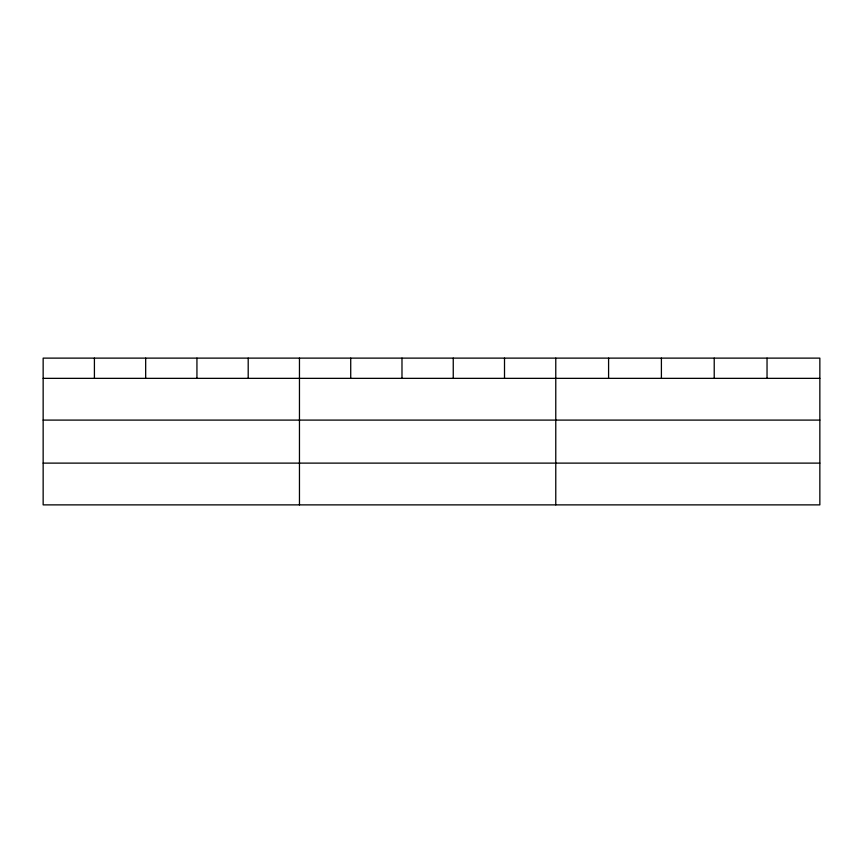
<?xml version="1.0" encoding="UTF-8"?>
<svg xmlns="http://www.w3.org/2000/svg" width="863" height="863" viewBox="0 0 863 863"><rect width="100%" height="100%" fill="white"/><g stroke="black" fill="none" stroke-linecap="round" stroke-linejoin="round"><path stroke-width="1.29" d="M819.85 420.098L819.85 358.123L43.15 358.123L43.15 504.877L819.85 504.877L819.85 420.098L43.15 420.098M43.15 378.35L819.85 378.35M43.15 463.118L819.85 463.118M767.034 358.123L767.034 378.35M714.219 358.123L714.219 378.35M661.403 358.123L661.403 378.35M608.588 358.123L608.588 378.35M555.772 358.123L555.772 504.877M504.51 358.123L504.51 378.35M453.248 358.123L453.248 378.35M401.985 358.123L401.985 378.35M350.723 358.123L350.723 378.35M299.461 358.123L299.461 504.877M248.199 358.123L248.199 378.35M196.937 358.123L196.937 378.35M145.674 358.123L145.674 378.35M94.412 358.123L94.412 378.35"/></g></svg>
